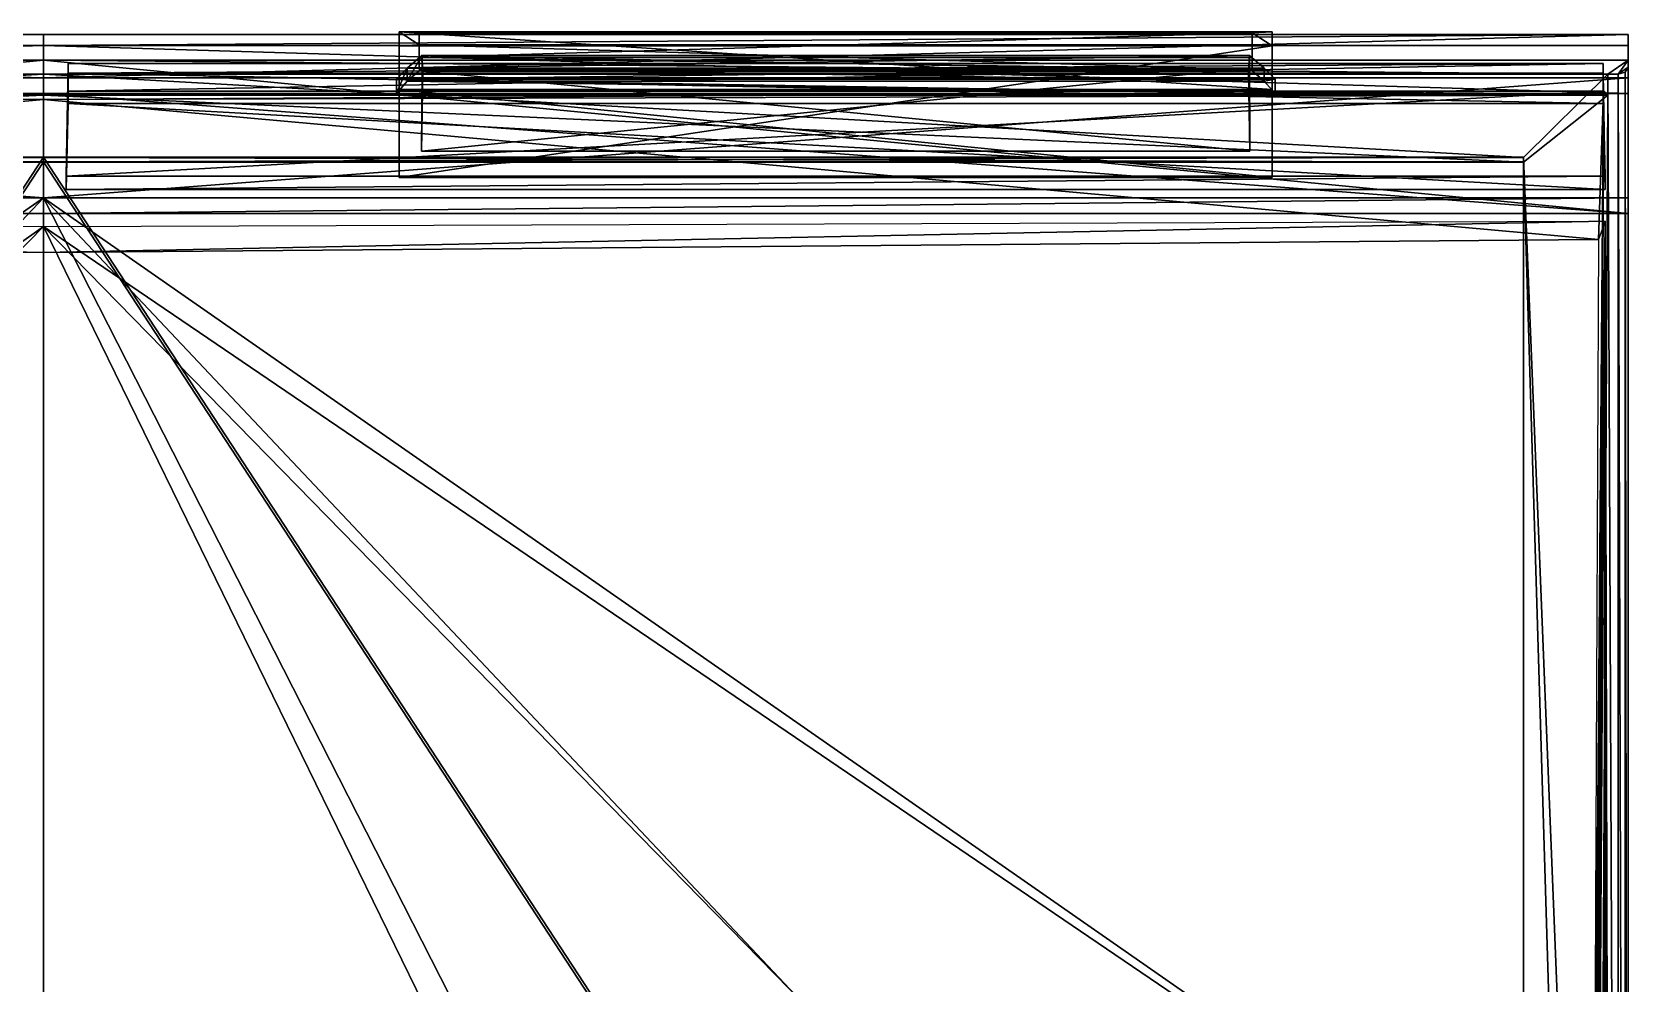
# Model space of a CAD drawing. Extents: x -2.47 to 2.47, y -4.22 to 4.99.
# Drawn here: x -0.014 to 2, y 3.787 to 4.988 of the extents above; entities that cross this region are included whole.
import ezdxf

# ---------------------------------------------------------------- set-up
doc = ezdxf.new("R2010")
doc.units = 0

msp = doc.modelspace()

# ---------------------------------------------------------------- linework, layer by layer
for points in [[(-2, 4.9842, 0.5251), (-2, 4.9706, 0.795), (0, 4.9706, 0.795)], [(-2, 4.9842, 0.5251), (0, 4.9706, 0.795), (0, 4.9842, 0.5251)], [(0, 4.9296, 0.4647), (-2, 4.9296, 0.4647), (-2, 4.9842, 0.5251)], [(0, 4.9296, 0.4647), (-2, 4.9842, 0.5251), (0, 4.9842, 0.5251)], [(0, 4.778, 0.457), (0, 4.9296, 0.4647), (0, 4.9842, 0.5251)], [(0, 4.9842, 0.5251), (0, 4.9706, 0.795), (0, 4.9101, 0.8496)], [(0, 4.778, 0.457), (0, 4.9842, 0.5251), (0, 4.9101, 0.8496)], [(2, 4.9842, 0.5251), (0, 4.9842, 0.5251), (0, 4.9706, 0.795)], [(2, 4.9842, 0.5251), (0, 4.9706, 0.795), (2, 4.9706, 0.795)], [(0, 4.9296, 0.4647), (0, 4.9842, 0.5251), (2, 4.9842, 0.5251)], [(0, 4.9296, 0.4647), (2, 4.9842, 0.5251), (2, 4.9296, 0.4647)], [(0.4491, 4.9148, 1.4902), (0.4491, 4.9877, 1.4902), (0.4491, 4.9699, 1.1555)], [(1.5509, 4.9148, 1.4902), (1.5509, 4.9877, 1.4902), (0.4491, 4.9877, 1.4902)], [(1.5509, 4.9148, 1.4902), (0.4491, 4.9877, 1.4902), (0.4491, 4.9148, 1.4902)], [(1.5509, 4.9877, 1.4902), (0.4743, 4.9863, 1.465), (0.4491, 4.9877, 1.4902)], [(0.4491, 4.9877, 1.4902), (0.4743, 4.9863, 1.465), (0.4743, 4.9712, 1.1807)], [(0.4491, 4.9877, 1.4902), (0.4743, 4.9712, 1.1807), (0.4491, 4.9699, 1.1555)], [(1.5509, 4.9877, 1.4902), (1.5257, 4.9863, 1.465), (0.4743, 4.9863, 1.465)], [(1.5257, 4.9863, 1.465), (1.5257, 4.9553, 1.4666), (0.4743, 4.9553, 1.4666)], [(1.5257, 4.9863, 1.465), (0.4743, 4.9553, 1.4666), (0.4743, 4.9863, 1.465)], [(0.4743, 4.9863, 1.465), (0.4743, 4.9553, 1.4666), (0.4743, 4.9402, 1.1824)], [(0.4743, 4.9863, 1.465), (0.4743, 4.9402, 1.1824), (0.4743, 4.9712, 1.1807)], [(1.5509, 4.9699, 1.1555), (1.5257, 4.9863, 1.465), (1.5509, 4.9877, 1.4902)], [(1.5509, 4.9699, 1.1555), (1.5257, 4.9712, 1.1807), (1.5257, 4.9863, 1.465)], [(1.5257, 4.9712, 1.1807), (1.5257, 4.9553, 1.4666), (1.5257, 4.9863, 1.465)], [(1.5509, 4.8038, 1.1555), (1.5509, 4.9699, 1.1555), (1.5509, 4.9877, 1.4902)], [(1.5509, 4.8038, 1.1555), (1.5509, 4.9877, 1.4902), (1.5509, 4.9148, 1.4902)], [(2, 4.9296, 0.4647), (2, 4.9842, 0.5251), (2, 4.9706, 0.795)], [(-2, 4.9101, 0.8496), (0, 4.9101, 0.8496), (0, 4.9706, 0.795)], [(-2, 4.9101, 0.8496), (0, 4.9706, 0.795), (-2, 4.9706, 0.795)], [(2, 4.9101, 0.8496), (2, 4.9706, 0.795), (0, 4.9706, 0.795)], [(2, 4.9101, 0.8496), (0, 4.9706, 0.795), (0, 4.9101, 0.8496)], [(0.4491, 4.9699, 1.1555), (0.4743, 4.9712, 1.1807), (1.5257, 4.9712, 1.1807)], [(0.4491, 4.9699, 1.1555), (1.5257, 4.9712, 1.1807), (1.5509, 4.9699, 1.1555)], [(0.4491, 4.8038, 1.1555), (0.4491, 4.9699, 1.1555), (1.5509, 4.9699, 1.1555)], [(0.4491, 4.8038, 1.1555), (1.5509, 4.9699, 1.1555), (1.5509, 4.8038, 1.1555)], [(0.4491, 4.9148, 1.4902), (0.4491, 4.9699, 1.1555), (0.4491, 4.8038, 1.1555)], [(1.5222, 4.958, 1.462), (0.4778, 4.958, 1.462), (0.4593, 4.942, 1.4824)], [(1.5222, 4.958, 1.462), (0.4593, 4.942, 1.4824), (1.5407, 4.942, 1.4824)], [(0.4778, 4.958, 1.462), (0.4781, 4.9419, 1.185), (0.4593, 4.9253, 1.1681)], [(0.4778, 4.958, 1.462), (0.4593, 4.9253, 1.1681), (0.4593, 4.942, 1.4824)], [(0.4743, 4.9712, 1.1807), (0.4743, 4.9402, 1.1824), (1.5257, 4.9402, 1.1824)], [(0.4743, 4.9712, 1.1807), (1.5257, 4.9402, 1.1824), (1.5257, 4.9712, 1.1807)], [(0.4789, 4.9383, 1.4576), (0.4781, 4.9419, 1.185), (0.4778, 4.958, 1.462)], [(1.5211, 4.9383, 1.4576), (0.4789, 4.9383, 1.4576), (0.4778, 4.958, 1.462)], [(1.5211, 4.9383, 1.4576), (0.4778, 4.958, 1.462), (1.5222, 4.958, 1.462)], [(1.5228, 4.8373, 1.1797), (1.5211, 4.9383, 1.4576), (1.5222, 4.958, 1.462)], [(1.5228, 4.8373, 1.1797), (1.5222, 4.958, 1.462), (1.5219, 4.9419, 1.185)], [(1.5219, 4.9419, 1.185), (1.5222, 4.958, 1.462), (1.5407, 4.942, 1.4824)], [(1.5257, 4.9712, 1.1807), (1.5257, 4.9402, 1.1824), (1.5257, 4.9553, 1.4666)], [(2, 4.9706, 0.795), (2, 4.9101, 0.8496), (2, 4.7585, 0.8419)], [(2, 4.9296, 0.4647), (2, 4.9706, 0.795), (2, 4.7585, 0.8419)], [(-2, 4.7585, 1.0191), (-2, 4.9519, 1.6023), (0, 4.9519, 1.6023)], [(-2, 4.7585, 1.0191), (0, 4.9519, 1.6023), (0, 4.7585, 1.0191)], [(-1.9744, 4.9345, 1.6296), (0, 4.9519, 1.6023), (-2, 4.9519, 1.6023)], [(-1.9744, 4.9345, 1.6296), (0, 4.9345, 1.6296), (0, 4.9519, 1.6023)], [(0, 4.9519, 1.6023), (0, 4.9345, 1.6296), (0, 4.9023, 1.5961)], [(0, 4.7585, 1.0191), (0, 4.9519, 1.6023), (0, 4.9023, 1.5961)], [(2, 4.7585, 1.0191), (0, 4.7585, 1.0191), (0, 4.9519, 1.6023)], [(2, 4.7585, 1.0191), (0, 4.9519, 1.6023), (2, 4.9519, 1.6023)], [(1.9744, 4.9345, 1.6296), (2, 4.9519, 1.6023), (0, 4.9519, 1.6023)], [(1.9744, 4.9345, 1.6296), (0, 4.9519, 1.6023), (0, 4.9345, 1.6296)], [(0.0289, 4.8054, 0.4873), (0.0315, 4.9129, 0.4997), (0.0315, 4.9476, 0.5381)], [(0.0289, 4.8054, 0.4873), (0.0315, 4.9476, 0.5381), (0.0315, 4.8971, 0.813)], [(1.9685, 4.9476, 0.5381), (1.9685, 4.9355, 0.7783), (0.0315, 4.9355, 0.7783)], [(1.9685, 4.9476, 0.5381), (0.0315, 4.9355, 0.7783), (0.0315, 4.9476, 0.5381)], [(0.0315, 4.9476, 0.5381), (0.0315, 4.9355, 0.7783), (0.0315, 4.8971, 0.813)], [(0.0315, 4.9129, 0.4997), (1.9685, 4.9129, 0.4997), (1.9685, 4.9476, 0.5381)], [(0.0315, 4.9129, 0.4997), (1.9685, 4.9476, 0.5381), (0.0315, 4.9476, 0.5381)], [(1.9685, 4.8971, 0.813), (0.0315, 4.8971, 0.813), (0.0315, 4.9355, 0.7783)], [(1.9685, 4.8971, 0.813), (0.0315, 4.9355, 0.7783), (1.9685, 4.9355, 0.7783)], [(1.5407, 4.942, 1.4824), (0.4593, 4.942, 1.4824), (0.4455, 4.928, 1.497)], [(1.5407, 4.942, 1.4824), (0.4455, 4.928, 1.497), (1.5545, 4.928, 1.497)], [(0.4593, 4.942, 1.4824), (0.4593, 4.9253, 1.1681), (0.4455, 4.9099, 1.1551)], [(0.4593, 4.942, 1.4824), (0.4455, 4.9099, 1.1551), (0.4455, 4.928, 1.497)], [(0.4781, 4.9419, 1.185), (1.5407, 4.9253, 1.1681), (0.4593, 4.9253, 1.1681)], [(1.5257, 4.9402, 1.1824), (0.4743, 4.9402, 1.1824), (0.4743, 4.9553, 1.4666)], [(1.5257, 4.9402, 1.1824), (0.4743, 4.9553, 1.4666), (1.5257, 4.9553, 1.4666)], [(0.4772, 4.8373, 1.1797), (1.5228, 4.8373, 1.1797), (1.5219, 4.9419, 1.185)], [(0.4772, 4.8373, 1.1797), (1.5219, 4.9419, 1.185), (0.4781, 4.9419, 1.185)], [(0.4789, 4.9383, 1.4576), (0.4772, 4.8373, 1.1797), (0.4781, 4.9419, 1.185)], [(1.5228, 4.8373, 1.1797), (0.4772, 4.8373, 1.1797), (0.4789, 4.9383, 1.4576)], [(0.4781, 4.9419, 1.185), (1.5219, 4.9419, 1.185), (1.5407, 4.9253, 1.1681)], [(1.5228, 4.8373, 1.1797), (0.4789, 4.9383, 1.4576), (1.5211, 4.9383, 1.4576)], [(1.5219, 4.9419, 1.185), (1.5407, 4.942, 1.4824), (1.5407, 4.9253, 1.1681)], [(1.5407, 4.9253, 1.1681), (1.5407, 4.942, 1.4824), (1.5545, 4.928, 1.497)], [(1.9685, 4.9355, 0.7783), (1.9685, 4.9476, 0.5381), (1.9685, 4.9129, 0.4997)], [(1.9711, 4.7888, 0.8146), (1.9685, 4.8971, 0.813), (1.9685, 4.9355, 0.7783)], [(1.9711, 4.7888, 0.8146), (1.9685, 4.9355, 0.7783), (1.9685, 4.9129, 0.4997)], [(2, 4.9519, 1.6023), (1.9744, 4.9345, 1.6296), (1.9876, 4.9345, 1.6296)], [(1.9876, 4.9345, 1.6296), (2, 4.9431, 1.6161), (2, 4.9519, 1.6023)], [(1.9876, 4.9345, 1.6296), (1.9964, 4.937, 1.6257), (2, 4.9431, 1.6161)], [(1.9964, 1.8464, 1.9963), (1.9964, 4.937, 1.6257), (1.9876, 4.9345, 1.6296)], [(2, 1.8428, 1.9879), (2, 4.9431, 1.6161), (1.9964, 4.937, 1.6257)], [(2, 1.8428, 1.9879), (1.9964, 4.937, 1.6257), (1.9964, 1.8464, 1.9963)], [(2, 4.9519, 1.6023), (2, 4.9431, 1.6161), (2, 1.8428, 1.9879)], [(2, 3.3207, 1.1112), (2, 4.7585, 1.0191), (2, 4.9519, 1.6023)], [(2, 3.3174, 1.1192), (2, 3.3207, 1.1112), (2, 4.9519, 1.6023)], [(2, 3.2039, 1.2672), (2, 3.3174, 1.1192), (2, 4.9519, 1.6023)], [(2, 3.0559, 1.3807), (2, 3.2039, 1.2672), (2, 4.9519, 1.6023)], [(2, 2.8836, 1.4521), (2, 3.0559, 1.3807), (2, 4.9519, 1.6023)], [(2, 2.8836, 1.4521), (2, 4.9519, 1.6023), (2, 1.8428, 1.9879)], [(0, 4.778, 0.457), (-2, 4.778, 0.457), (-2, 4.9296, 0.4647)], [(0, 4.778, 0.457), (-2, 4.9296, 0.4647), (0, 4.9296, 0.4647)], [(-1.8682, 4.8292, 1.6423), (0, 4.9345, 1.6296), (-1.9744, 4.9345, 1.6296)], [(-1.8682, 4.8292, 1.6423), (0, 4.8292, 1.6423), (0, 4.9345, 1.6296)], [(0, 4.9345, 1.6296), (0, 4.9079, 1.5873), (0, 4.9023, 1.5961)], [(0, 4.9345, 1.6296), (0, 4.8292, 1.6423), (0, 4.8232, 1.5926)], [(0, 4.9345, 1.6296), (0, 4.8232, 1.5926), (0, 4.9079, 1.5873)], [(1.8682, 4.8292, 1.6423), (1.9744, 4.9345, 1.6296), (0, 4.9345, 1.6296)], [(1.8682, 4.8292, 1.6423), (0, 4.9345, 1.6296), (0, 4.8292, 1.6423)], [(0, 4.778, 0.457), (0, 4.9296, 0.4647), (2, 4.9296, 0.4647)], [(0, 4.778, 0.457), (2, 4.9296, 0.4647), (2, 4.778, 0.457)], [(1.5545, 4.9099, 1.1551), (1.5545, 4.928, 1.497), (0.4455, 4.928, 1.497)], [(1.5545, 4.9099, 1.1551), (0.4455, 4.928, 1.497), (0.4455, 4.9099, 1.1551)], [(0.4593, 4.9253, 1.1681), (1.5545, 4.9099, 1.1551), (0.4455, 4.9099, 1.1551)], [(0.4593, 4.9253, 1.1681), (1.5407, 4.9253, 1.1681), (1.5545, 4.9099, 1.1551)], [(1.5407, 4.9253, 1.1681), (1.5545, 4.928, 1.497), (1.5545, 4.9099, 1.1551)], [(1.9876, 1.8551, 1.9989), (1.9744, 4.9345, 1.6296), (1.8682, 4.8292, 1.6423)], [(1.9876, 1.8551, 1.9989), (1.9876, 4.9345, 1.6296), (1.9744, 4.9345, 1.6296)], [(1.9964, 1.8464, 1.9963), (1.9876, 4.9345, 1.6296), (1.9876, 1.8551, 1.9989)], [(2, 4.7585, 0.8419), (2, 4.778, 0.457), (2, 4.9296, 0.4647)], [(-2, 4.7585, 0.8419), (0, 4.7585, 0.8419), (0, 4.9101, 0.8496)], [(-2, 4.7585, 0.8419), (0, 4.9101, 0.8496), (-2, 4.9101, 0.8496)], [(-1.9744, 4.9079, 1.5873), (-1.9689, 4.9131, 1.5975), (0, 4.9023, 1.5961)], [(-1.9744, 4.9079, 1.5873), (0, 4.9023, 1.5961), (0, 4.9079, 1.5873)], [(-1.8682, 4.8232, 1.5926), (-1.9744, 4.9079, 1.5873), (0, 4.9079, 1.5873)], [(-1.9626, 4.7257, 1.0238), (0, 4.9023, 1.5961), (-1.9689, 4.9131, 1.5975)], [(-1.9626, 4.7257, 1.0238), (0, 4.7091, 1.0263), (0, 4.9023, 1.5961)], [(-1.8682, 4.8232, 1.5926), (0, 4.9079, 1.5873), (0, 4.8232, 1.5926)], [(1.9626, 4.7257, 1.0238), (1.9689, 4.9131, 1.5975), (0, 4.9023, 1.5961)], [(1.9744, 4.9079, 1.5873), (0, 4.9023, 1.5961), (1.9689, 4.9131, 1.5975)], [(0, 4.9101, 0.8496), (0, 4.7585, 0.8419), (0, 4.778, 0.457)], [(2, 4.7585, 0.8419), (2, 4.9101, 0.8496), (0, 4.9101, 0.8496)], [(2, 4.7585, 0.8419), (0, 4.9101, 0.8496), (0, 4.7585, 0.8419)], [(1.9744, 4.9079, 1.5873), (0, 4.9079, 1.5873), (0, 4.9023, 1.5961)], [(1.8682, 4.8232, 1.5926), (0, 4.8232, 1.5926), (0, 4.9079, 1.5873)], [(1.8682, 4.8232, 1.5926), (0, 4.9079, 1.5873), (1.9744, 4.9079, 1.5873)], [(0, 4.7585, 1.0191), (0, 4.9023, 1.5961), (0, 4.7091, 1.0263)], [(1.9626, 4.7257, 1.0238), (0, 4.9023, 1.5961), (0, 4.7091, 1.0263)], [(0.0289, 4.8054, 0.4873), (1.9711, 4.8054, 0.4873), (1.9685, 4.9129, 0.4997)], [(0.0289, 4.8054, 0.4873), (1.9685, 4.9129, 0.4997), (0.0315, 4.9129, 0.4997)], [(1.9711, 4.7888, 0.8146), (0.0289, 4.7888, 0.8146), (0.0315, 4.8971, 0.813)], [(0.0315, 4.8971, 0.813), (0.0289, 4.7888, 0.8146), (0.0289, 4.8054, 0.4873)], [(1.9711, 4.7888, 0.8146), (0.0315, 4.8971, 0.813), (1.9685, 4.8971, 0.813)], [(1.5509, 4.8038, 1.1555), (1.5509, 4.9148, 1.4902), (0.4491, 4.9148, 1.4902)], [(1.5509, 4.8038, 1.1555), (0.4491, 4.9148, 1.4902), (0.4491, 4.8038, 1.1555)], [(1.9585, 1.8298, 1.9757), (1.8682, 4.8232, 1.5926), (1.9744, 4.9079, 1.5873)], [(1.9689, 4.9131, 1.5975), (1.9626, 4.7257, 1.0238), (1.9564, 3.3201, 1.1126)], [(1.9689, 4.9131, 1.5975), (1.9564, 3.3201, 1.1126), (1.9565, 3.3174, 1.1192)], [(1.9689, 4.9131, 1.5975), (1.9565, 3.3174, 1.1192), (1.9576, 3.2039, 1.2672)], [(1.9573, 2.6987, 1.4764), (1.9585, 1.8298, 1.9757), (1.9689, 4.9137, 1.5965)], [(1.958, 2.8836, 1.4521), (1.9573, 2.6987, 1.4764), (1.9689, 4.9137, 1.5965)], [(1.9576, 3.2039, 1.2672), (1.9581, 3.0559, 1.3807), (1.9689, 4.9137, 1.5965)], [(1.9689, 4.9137, 1.5965), (1.9689, 4.9131, 1.5975), (1.9576, 3.2039, 1.2672)], [(1.9581, 3.0559, 1.3807), (1.958, 2.8836, 1.4521), (1.9689, 4.9137, 1.5965)], [(1.9744, 4.9079, 1.5873), (1.9689, 4.9137, 1.5965), (1.9585, 1.8298, 1.9757)], [(1.9685, 4.9129, 0.4997), (1.9711, 4.8054, 0.4873), (1.9711, 4.7888, 0.8146)], [(1.9744, 4.9079, 1.5873), (1.9689, 4.9131, 1.5975), (1.9689, 4.9137, 1.5965)], [(0, 4.8297, 1.6137), (-1.8682, 4.8297, 1.6137), (-1.8682, 1.9737, 1.9521)], [(0, 4.8297, 1.6137), (-1.8682, 1.9737, 1.9521), (0, 1.9737, 1.9521)], [(-1.8682, 4.8297, 1.6137), (0, 4.8297, 1.6137), (0, 4.8238, 1.5641)], [(-1.8682, 4.8297, 1.6137), (0, 4.8238, 1.5641), (-1.8682, 4.8238, 1.5641)], [(0, 4.8292, 1.6423), (-1.8682, 4.8292, 1.6423), (-1.8682, 4.8232, 1.5926)], [(0, 4.8292, 1.6423), (-1.8682, 4.8232, 1.5926), (0, 4.8232, 1.5926)], [(0, 4.8238, 1.5641), (0, 1.9678, 1.9024), (-1.8682, 1.9678, 1.9024)], [(0, 4.8238, 1.5641), (-1.8682, 1.9678, 1.9024), (-1.8682, 4.8238, 1.5641)], [(0, 4.8297, 1.6137), (0, 1.9737, 1.9521), (0, 1.9678, 1.9024)], [(0, 4.8297, 1.6137), (0, 1.9678, 1.9024), (0, 4.8238, 1.5641)], [(0, 4.8297, 1.6137), (0, 1.9737, 1.9521), (1.8682, 1.9737, 1.9521)], [(0, 4.8297, 1.6137), (1.8682, 1.9737, 1.9521), (1.8682, 4.8297, 1.6137)], [(1.8682, 4.8297, 1.6137), (1.8682, 4.8238, 1.5641), (0, 4.8238, 1.5641)], [(1.8682, 4.8297, 1.6137), (0, 4.8238, 1.5641), (0, 4.8297, 1.6137)], [(0, 4.8292, 1.6423), (0, 4.8232, 1.5926), (1.8682, 4.8232, 1.5926)], [(0, 4.8292, 1.6423), (1.8682, 4.8232, 1.5926), (1.8682, 4.8292, 1.6423)], [(0, 4.8238, 1.5641), (1.8682, 4.8238, 1.5641), (1.8682, 1.9678, 1.9024)], [(0, 4.8238, 1.5641), (1.8682, 1.9678, 1.9024), (0, 1.9678, 1.9024)], [(1.8682, 1.9737, 1.9521), (1.8682, 4.8238, 1.5641), (1.8682, 4.8297, 1.6137)], [(1.8682, 4.8292, 1.6423), (1.8682, 1.9737, 1.9847), (1.9876, 1.8551, 1.9989)], [(1.8682, 4.8292, 1.6423), (1.8682, 4.8232, 1.5926), (1.8682, 1.9677, 1.9351)], [(1.8682, 4.8292, 1.6423), (1.8682, 1.9677, 1.9351), (1.8682, 1.9737, 1.9847)], [(1.8682, 1.9737, 1.9521), (1.8682, 1.9678, 1.9024), (1.8682, 4.8238, 1.5641)], [(1.9585, 1.8298, 1.9757), (1.8682, 1.9677, 1.9351), (1.8682, 4.8232, 1.5926)], [(1.9711, 4.8054, 0.4873), (0.0289, 4.8054, 0.4873), (0.0289, 4.7888, 0.8146)], [(1.9711, 4.8054, 0.4873), (0.0289, 4.7888, 0.8146), (1.9711, 4.7888, 0.8146)], [(-2, 3.3808, 0.4116), (-2, 4.778, 0.4116), (0, 4.778, 0.4116)], [(-1.3748, 3.3202, 0.4116), (-2, 3.3808, 0.4116), (0, 4.778, 0.4116)], [(-2, 4.778, 0.4116), (-2, 4.7585, 1.0191), (0, 4.7585, 1.0191)], [(-2, 4.778, 0.4116), (0, 4.7585, 1.0191), (0, 4.778, 0.4116)], [(-2, 4.778, 0.457), (0, 4.778, 0.457), (0, 4.7585, 0.8419)], [(-2, 4.778, 0.457), (0, 4.7585, 0.8419), (-2, 4.7585, 0.8419)], [(0, 4.778, 0.4116), (0, 1.8428, 0.4116), (-1.3748, 3.3202, 0.4116)], [(0, 1.8428, 0.4116), (0, 4.778, 0.4116), (0, 4.7421, 0.4463)], [(0, 4.778, 0.4116), (0, 4.7585, 1.0191), (0, 4.7091, 1.0263)], [(0, 4.778, 0.4116), (0, 4.7091, 1.0263), (0, 4.7421, 0.4463)], [(0, 4.778, 0.4116), (2, 4.778, 0.4116), (2, 3.385, 0.4116)], [(0, 4.778, 0.4116), (2, 3.385, 0.4116), (1.3748, 3.3202, 0.4116)], [(0, 4.778, 0.4116), (1.3748, 3.3202, 0.4116), (1.3748, 2.0772, 0.4116)], [(1.3748, 2.0772, 0.4116), (0, 1.8428, 0.4116), (0, 4.778, 0.4116)], [(2, 4.778, 0.4116), (0, 4.778, 0.4116), (0, 4.7585, 1.0191)], [(2, 4.778, 0.4116), (0, 4.7585, 1.0191), (2, 4.7585, 1.0191)], [(2, 4.778, 0.457), (2, 4.7585, 0.8419), (0, 4.7585, 0.8419)], [(2, 4.778, 0.457), (0, 4.7585, 0.8419), (0, 4.778, 0.457)], [(2, 3.385, 0.4116), (2, 4.778, 0.4116), (2, 4.7585, 1.0191)], [(2, 4.7585, 1.0191), (2, 3.3207, 1.1112), (2, 3.3888, 0.9469)], [(2, 4.7585, 1.0191), (2, 3.3888, 0.9469), (2, 3.4131, 0.762)], [(2, 3.4131, 0.762), (2, 3.385, 0.4116), (2, 4.7585, 1.0191)], [(-1.9743, 3.3352, 0.4479), (-1.9712, 4.7486, 0.44), (0, 4.7421, 0.4463)], [(-1.3748, 3.336, 0.4498), (-1.9743, 3.3352, 0.4479), (0, 4.7421, 0.4463)], [(-1.9712, 4.7486, 0.44), (0, 4.7421, 0.4463), (0, 4.7091, 1.0263)], [(-1.9712, 4.7486, 0.44), (0, 4.7091, 1.0263), (-1.9626, 4.7257, 1.0238)], [(0, 4.7421, 0.4463), (0, 1.8428, 0.4616), (-1.3748, 3.336, 0.4498)], [(0, 4.7421, 0.4463), (1.9712, 4.7486, 0.44), (1.9743, 3.4001, 0.4479)], [(1.9712, 4.7486, 0.44), (1.9626, 4.7257, 1.0238), (0, 4.7091, 1.0263)], [(1.9712, 4.7486, 0.44), (0, 4.7091, 1.0263), (0, 4.7421, 0.4463)], [(0, 1.8428, 0.4116), (0, 4.7421, 0.4463), (0, 1.8428, 0.4616)], [(0, 4.7421, 0.4463), (1.9743, 3.4001, 0.4479), (1.3748, 3.336, 0.4498)], [(0, 4.7421, 0.4463), (1.3748, 3.336, 0.4498), (1.3748, 1.9275, 0.4568)], [(1.3748, 1.9275, 0.4568), (0, 1.8428, 0.4616), (0, 4.7421, 0.4463)], [(1.9712, 4.7486, 0.44), (1.9626, 4.7257, 1.0238), (1.9564, 3.3201, 1.1126)], [(1.9712, 4.7486, 0.44), (1.9564, 3.3201, 1.1126), (1.9627, 3.3888, 0.9469)], [(1.9712, 4.7486, 0.44), (1.9627, 3.3888, 0.9469), (1.9695, 3.4131, 0.762)], [(1.9695, 3.4131, 0.762), (1.9723, 3.3888, 0.5771), (1.9712, 4.7486, 0.44)], [(1.9723, 3.3888, 0.5771), (1.9743, 3.4001, 0.4479), (1.9712, 4.7486, 0.44)]]:
    msp.add_3dface(points)

doc.saveas('drawing.dxf')
